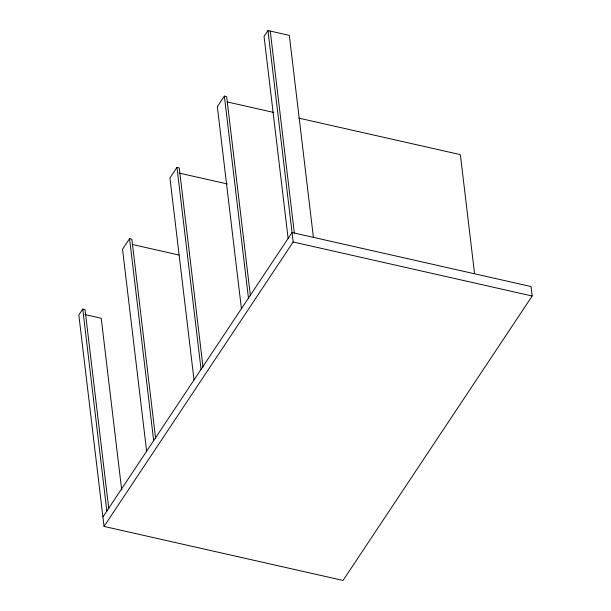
<?xml version="1.0" encoding="UTF-8"?>
<svg xmlns="http://www.w3.org/2000/svg" width="611" height="611" viewBox="0 0 611 611"><rect width="100%" height="100%" fill="white"/><g stroke="black" fill="none" stroke-linecap="round" stroke-linejoin="round"><path stroke-width="0.92" d="M108.781 508.757L85.036 309.609L82.745 309.09L78.827 314.986L104.038 526.43L343.038 580.45L532.173 296.014L531.043 286.551L292.05 232.531L102.915 516.967M155.606 438.339L131.861 239.191L129.57 238.672L122.536 249.257L146.625 451.231M203.005 367.058L179.26 167.91L176.969 167.391L169.934 177.969L194.023 379.95M250.403 295.777L226.658 96.63L224.367 96.11L217.333 106.688L241.421 308.67M313.405 237.358L289.324 35.377L267.962 30.55L264.044 36.446L288.125 238.427M104.038 526.43L293.173 241.994L267.962 30.55M227.376 101.976L273.789 112.47M298.848 118.129L460.366 154.636L474.548 273.56M179.046 173.05L227.315 183.957M293.173 241.994L532.173 296.014M132.572 244.537L178.985 255.031M84.876 314.558L101.22 318.255L121.704 490.03M270.253 31.069L294.334 233.051M224.367 96.11L248.456 298.092M176.969 167.391L201.057 369.372M129.57 238.672L153.659 440.653M82.745 309.09L106.833 511.071"/></g></svg>
